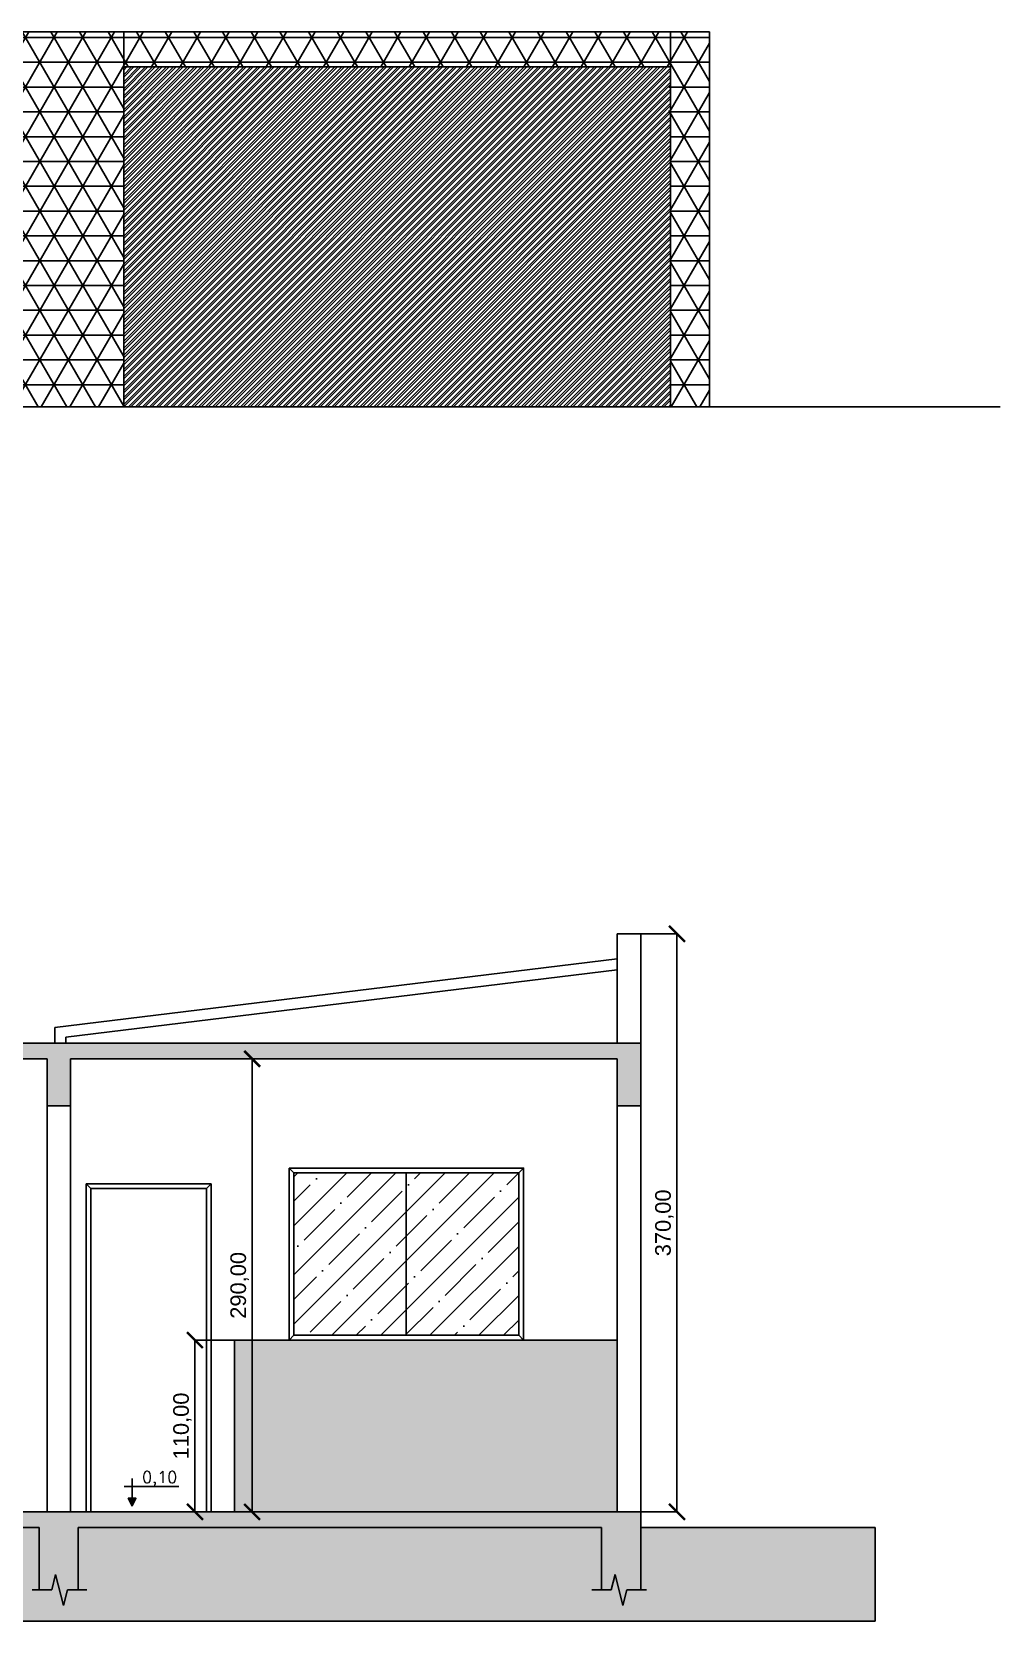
# Model space of a CAD drawing. Header units: metres. Extents: x 13415 to 21618, y 7657 to 10396.
# Drawn here: x 18054 to 18674, y 9079 to 10096 of the extents above; entities that cross this region are included whole.
import ezdxf

# ---------------------------------------------------------------- set-up
doc = ezdxf.new("R2010")
doc.units = ezdxf.units.M
doc.header["$LTSCALE"] = 0.2
for name, color, linetype in [('01', 1, 'Continuous'), ('02', 2, 'Continuous'), ('03', 3, 'Continuous'), ('04', 4, 'Continuous'), ('05', 5, 'Continuous'), ('06', 6, 'Continuous'), ('Block2', 2, 'Continuous'), ('cota', 140, 'Continuous')]:
    doc.layers.add(name, color=color, linetype=linetype)
doc.styles.add('ROMANS', font='romans.shx')
doc.styles.get("Standard").update_dxf_attribs({"font": 'arial.ttf'})
doc.dimstyles.new('Cotas Externas', dxfattribs={"dimtxt": 10, "dimasz": 10.2, "dimexe": 0.125, "dimexo": 0.0625, "dimgap": 2, "dimtad": 1, "dimzin": 1, "dimtxsty": 'Standard', "dimblk": 'ARCHTICK', "dimcen": 0.2, "dimclrd": 2, "dimclre": 2, "dimadec": 0, "dimazin": 0, "dimtfac": 1, "dimtmove": 0, "dimatfit": 3, "dimfxl": 1, "dimarcsym": 0})

# ---------------------------------------------------------------- blocks, each defined once
blk = doc.blocks.new('_ArchTick')
at = {"color": 0, "linetype": 'ByBlock', "const_width": 0.15}
blk.add_lwpolyline([(-0.5, -0.5), (0.5, 0.5)], dxfattribs=at)
blk = doc.blocks.new('*D246')
at = {"layer": '04', "color": 2, "lineweight": -2, "transparency": 16777216}
for p, q in [((18443.9, 9518.5), (18467.1, 9518.5)), ((18467, 9518.5), (18467, 9148.5)), ((18443.9, 9148.5), (18467.1, 9148.5))]:
    blk.add_line(p, q, dxfattribs=at)
at = {"layer": 'Defpoints', "color": 0, "transparency": 16777216}
for p in [(18443.8, 9518.5), (18443.8, 9148.5), (18467, 9148.5)]:
    blk.add_point(p, dxfattribs=at)
at = {"layer": '04', "color": 2, "lineweight": -2, "transparency": 16777216, "xscale": 10.2, "yscale": 10.2, "zscale": 10.2}
for p, rotation in [((18467, 9518.5), 90), ((18467, 9148.5), 270)]:
    blk.add_blockref('_ArchTick', p, dxfattribs=dict(at, rotation=rotation))
at = {"layer": '04', "color": 0, "transparency": 16777216, "insert": (18459, 9333.5), "char_height": 10, "attachment_point": 5, "rotation": 90}
blk.add_mtext('370,00', dxfattribs=at)
blk = doc.blocks.new('*X89')
at = {"color": 0}
for p, q in [((34.612, 17.307), (34.546, 17.374)), ((34.549, 17.366), (34.556, 17.374)), ((34.555, 17.354), (34.574, 17.374)), ((34.561, 17.343), (34.592, 17.374)), ((34.606, 17.296), (34.562, 17.34)), ((34.618, 17.319), (34.563, 17.374)), ((34.566, 17.331), (34.609, 17.374)), ((34.572, 17.319), (34.627, 17.374)), ((34.578, 17.307), (34.645, 17.374)), ((34.6, 17.284), (34.58, 17.304)), ((34.624, 17.331), (34.581, 17.374)), ((34.584, 17.295), (34.628, 17.339)), ((34.59, 17.284), (34.61, 17.304)), ((34.63, 17.343), (34.599, 17.374)), ((34.636, 17.355), (34.616, 17.374)), ((34.641, 17.366), (34.634, 17.374))]:
    blk.add_line(p, q, dxfattribs=at)
blk = doc.blocks.new('Cotanivel02')
at = {"layer": 'Block2'}
blk.add_line((-5, 12.5), (30, 12.5), dxfattribs=at)
blk.add_lwpolyline([(0, 5), (-2.5, 5), (0, 0), (2.5, 5), (0, 5), (0, 17.5)], dxfattribs=at)
at = {"layer": 'Block2', "xscale": 50, "yscale": 50, "zscale": 50}
blk.add_blockref('*X89', (-1729.8, -863.7), dxfattribs=at)
at = {"layer": 'Block2', "style": 'ROMANS', "flags": 4}
blk.add_attdef('NIVEL', (6.4, 14.7), '', height=7.5, dxfattribs=at)
blk = doc.blocks.new('*D247')
at = {"layer": '04', "color": 2, "linetype": 'ByBlock', "lineweight": -2, "transparency": 16777216}
for p, q in [((18078.9, 9438.5), (18195.2, 9438.5)), ((18195.1, 9438.5), (18195.1, 9148.5)), ((18078.9, 9148.5), (18195.2, 9148.5))]:
    blk.add_line(p, q, dxfattribs=at)
at = {"layer": 'Defpoints', "color": 0, "linetype": 'ByBlock', "transparency": 16777216}
for p in [(18078.8, 9438.5), (18078.8, 9148.5), (18195.1, 9148.5)]:
    blk.add_point(p, dxfattribs=at)
at = {"layer": '04', "color": 2, "linetype": 'ByBlock', "lineweight": -2, "transparency": 16777216, "xscale": 10.2, "yscale": 10.2, "zscale": 10.2}
for p, rotation in [((18195.1, 9438.5), 90), ((18195.1, 9148.5), 270)]:
    blk.add_blockref('_ArchTick', p, dxfattribs=dict(at, rotation=rotation))
at = {"layer": '04', "color": 0, "linetype": 'ByBlock', "transparency": 16777216, "insert": (18187.1, 9293.5), "char_height": 10, "attachment_point": 5, "rotation": 90}
blk.add_mtext('290,00', dxfattribs=at)
blk = doc.blocks.new('*D256')
at = {"layer": '04', "color": 2, "linetype": 'ByBlock', "lineweight": -2, "transparency": 16777216}
for p, q in [((18183.7, 9258.5), (18158.4, 9258.5)), ((18158.5, 9258.5), (18158.5, 9148.5)), ((18183.7, 9148.5), (18158.4, 9148.5))]:
    blk.add_line(p, q, dxfattribs=at)
at = {"layer": 'Defpoints', "color": 0, "linetype": 'ByBlock', "transparency": 16777216}
for p in [(18183.8, 9258.5), (18158.5, 9148.5), (18183.8, 9148.5)]:
    blk.add_point(p, dxfattribs=at)
at = {"layer": '04', "color": 2, "linetype": 'ByBlock', "lineweight": -2, "transparency": 16777216, "xscale": 10.2, "yscale": 10.2, "zscale": 10.2}
for p, rotation in [((18158.5, 9258.5), 90), ((18158.5, 9148.5), 270)]:
    blk.add_blockref('_ArchTick', p, dxfattribs=dict(at, rotation=rotation))
at = {"layer": '04', "color": 0, "linetype": 'ByBlock', "transparency": 16777216, "insert": (18150.5, 9203.5), "char_height": 10, "attachment_point": 5, "rotation": 90}
blk.add_mtext('110,00', dxfattribs=at)

msp = doc.modelspace()

# ---------------------------------------------------------------- hatches: boundary and pattern name
at = {"layer": '01'}
h = msp.add_hatch(dxfattribs=at)
h.set_pattern_fill('AR-CONC', color=256, scale=0.1)
h.set_pattern_definition([(50, (-6806.049, 3562.744), (18.218467, -1.5939086), [1.905, -20.955]), (355, (-6806.049, 3562.744), (-3.524342, 19.105685), [1.524, -16.764058]), (100.451445, (-6804.53, 3562.611), (14.694125, 17.511775), [1.619001, -17.809024]), (46.1842, (-6806.049, 3567.824), (27.107904, -4.204233), [2.8575, -31.4325]), (96.63556, (-6803.79, 3567.474), (23.740413, 24.742612), [2.428502, -26.71356]), (351.18415, (-6806.05, 3567.824), (23.740413, 24.742612), [2.285997, -25.145973]), (21, (-6803.509, 3566.554), (15.161439, -10.22652), [1.905, -20.955]), (326, (-6803.509, 3566.554), (6.180203, 18.418797), [1.524, -16.764]), (71.451445, (-6802.245, 3565.702), (21.341642, 8.192277), [1.619001, -17.808994]), (37.5, (-6806.049, 3562.744), (0.3088603, 8.4555039), [0, -16.5608, 0, -17.018, 0, -16.8275]), (7.5, (-6806.049, 3562.744), (6.6819663, 10.0180575), [0, -9.7028, 0, -16.1798, 0, -6.4135]), (327.5, (-6811.713, 3562.744), (13.5590595, -0.5728744), [0, -6.35, 0, -19.812, 0, -26.289]), (317.5, (-6814.253, 3562.744), (14.812918, 2.542649), [0, -8.255, 0, -13.1572, 0, -18.669])])
h.paths.add_polyline_path([(18078.794, 9438.521), (18428.794, 9438.521), (18428.794, 9408.521), (18443.794, 9408.521), (18443.794, 9448.521), (17673.794, 9448.521), (17673.794, 9408.521), (17688.794, 9408.521), (17688.794, 9438.521), (17948.794, 9438.521), (17948.794, 9408.521), (17963.794, 9408.521), (17963.794, 9438.521), (18063.794, 9438.521), (18063.794, 9408.521), (18078.794, 9408.521)])
h = msp.add_hatch(dxfattribs=at)
h.set_pattern_fill('ANSI35', color=256, scale=3.5)
h.set_pattern_definition([(45, (-7207.099, 4709.964), (-15.715448, 15.715448), []), (45, (-7191.383, 4709.964), (-15.715448, 15.715448), [27.78125, -5.55625, 0, -5.55625])])
h.paths.add_polyline_path([(18293.794, 9365.521), (18221.794, 9365.521), (18221.794, 9261.521), (18293.794, 9261.521)])
h.paths.add_polyline_path([(18365.794, 9365.521), (18293.794, 9365.521), (18293.794, 9261.521), (18365.794, 9261.521)])
at = {"layer": '02', "true_color": 0xfdca91}
h = msp.add_hatch(dxfattribs=at)
h.set_pattern_fill('NET3', color=31, scale=5)
h.set_pattern_definition([(0, (-6513.428, 2853.256), (0, 15.875), []), (60, (-6513.428, 2853.256), (-13.748153, 7.9375), []), (120, (-6513.428, 2853.256), (-13.748153, -7.9375), [])])
h.paths.add_polyline_path([(18112.879, 10073.415), (18112.879, 10095.915), (17677.34, 10095.915), (17677.34, 10073.415), (17677.34, 9855.915), (18112.879, 9855.915)])
h.paths.add_polyline_path([(17597.34, 10073.415), (17597.34, 10095.915), (17487.846, 10095.915), (17487.846, 9855.915), (17597.34, 9855.915)])
h.paths.add_polyline_path([(17677.34, 10095.915), (17597.34, 10095.915), (17597.34, 10073.415), (17677.34, 10073.415)])
h.paths.add_polyline_path([(18462.879, 10095.915), (18112.879, 10095.915), (18112.879, 10073.415), (18462.879, 10073.415)])
h.paths.add_polyline_path([(18487.846, 10095.915), (18462.879, 10095.915), (18462.879, 10073.415), (18462.879, 9855.915), (18487.846, 9855.915)])
h.paths.add_polyline_path([(18462.879, 10032.222), (18462.879, 10074.179), (18461.883, 10074.179), (18461.883, 10032.222)])
at = {"layer": '02', "true_color": 0xfed4aa}
h = msp.add_hatch(dxfattribs=at)
h.set_pattern_fill('STEEL', color=41)
h.set_pattern_definition([(45, (-6513.4284, 2853.2562), (-2.24506403, 2.24506403), []), (45, (-6513.4284, 2854.8437), (-2.24506403, 2.24506403), [])])
h.paths.add_polyline_path([(17677.34, 10073.415), (17597.34, 10073.415), (17597.34, 9855.915), (17677.34, 9855.915)])
h.paths.add_polyline_path([(18462.879, 10073.415), (18112.879, 10073.415), (18112.879, 9855.915), (18462.879, 9855.915)])
at = {"layer": '02', "true_color": 0x939598}
h = msp.add_hatch(color=252, dxfattribs=at)
h.dxf.hatch_style = 1
h.paths.add_polyline_path([(18183.794, 9258.521), (18183.794, 9148.521), (18428.794, 9148.521), (18428.794, 9258.521)])
h.paths.add_polyline_path([(18118.249, 9157.276), (18120.749, 9157.276), (18118.249, 9152.276), (18115.749, 9157.276)], flags=17)
h.paths.add_polyline_path([(18123.487, 9163.361), (18150.809, 9163.361), (18150.809, 9176.754), (18123.487, 9176.754)], flags=9)
at = {"layer": '02'}
h = msp.add_hatch(dxfattribs=at)
h.set_pattern_fill('AR-CONC', color=1, scale=0.1)
h.set_pattern_definition([(50, (-6513.428, 2853.256), (18.218467, -1.5939086), [1.905, -20.955]), (355, (-6513.428, 2853.256), (-3.524342, 19.105685), [1.524, -16.764058]), (100.451445, (-6511.91, 2853.123), (14.694125, 17.511775), [1.619001, -17.809024]), (46.1842, (-6513.428, 2858.336), (27.107904, -4.204233), [2.8575, -31.4325]), (96.63556, (-6511.17, 2857.986), (23.740413, 24.742612), [2.428502, -26.71356]), (351.18415, (-6513.428, 2858.336), (23.740413, 24.742612), [2.285997, -25.145973]), (21, (-6510.888, 2857.066), (15.161439, -10.22652), [1.905, -20.955]), (326, (-6510.888, 2857.066), (6.180203, 18.418797), [1.524, -16.764]), (71.451445, (-6509.625, 2856.214), (21.341642, 8.192277), [1.619001, -17.808994]), (37.5, (-6513.4284, 2853.256), (0.3088603, 8.4555039), [0, -16.5608, 0, -17.018, 0, -16.8275]), (7.5, (-6513.428, 2853.256), (6.6819663, 10.0180575), [0, -9.7028, 0, -16.1798, 0, -6.4135]), (327.5, (-6519.0926, 2853.256), (13.5590595, -0.5728744), [0, -6.35, 0, -19.812, 0, -26.289]), (317.5, (-6521.633, 2853.256), (14.812918, 2.542649), [0, -8.255, 0, -13.1572, 0, -18.669])])
h.paths.add_polyline_path([(17698.794, 9138.521), (17943.794, 9138.521), (17943.794, 9098.521), (17950.801, 9098.521), (17953.301, 9108.521), (17958.301, 9088.521), (17960.801, 9098.521), (17968.794, 9098.521), (17968.794, 9138.521), (18058.794, 9138.521), (18058.794, 9098.521), (18066.807, 9098.521), (18069.307, 9108.521), (18074.307, 9088.521), (18076.807, 9098.521), (18083.794, 9098.521), (18083.794, 9138.521), (18418.794, 9138.521), (18418.794, 9098.521), (18424.953, 9098.521), (18427.453, 9108.521), (18432.453, 9088.521), (18434.953, 9098.521), (18443.794, 9098.521), (18443.794, 9148.521), (18428.794, 9148.521), (17778.794, 9148.521), (17778.794, 9146.521), (17688.794, 9146.521), (17688.794, 9148.521), (17673.794, 9148.521), (17673.794, 9138.521), (17458.794, 9138.521), (17443.808, 9138.521), (17443.794, 9098.521), (17450.242, 9098.521), (17452.742, 9108.521), (17457.742, 9088.521), (17460.242, 9098.521), (17468.794, 9098.521), (17468.794, 9128.521), (17673.794, 9128.521), (17673.794, 9098.521), (17681.176, 9098.521), (17683.676, 9108.521), (17688.676, 9088.521), (17691.176, 9098.521), (17698.794, 9098.521)])
at = {"layer": '06'}
h = msp.add_hatch(dxfattribs=at)
h.set_pattern_fill('EARTH', color=1, scale=3, angle=45)
h.set_pattern_definition([(45, (-6806.049, 3562.744), (0, 26.940768), [19.05, -19.05]), (45, (-6811.1, 3567.795), (0, 26.940768), [19.05, -19.05]), (45, (-6816.152, 3572.847), (0, 26.940768), [19.05, -19.05]), (135, (-6816.152, 3576.214), (-26.940768, 0), [19.05, -19.05]), (135, (-6811.1, 3581.266), (-26.940768, 0), [19.05, -19.05]), (135, (-6806.049, 3586.317), (-26.940768, 0), [19.05, -19.05])])
h.paths.add_polyline_path([(18593.794, 9078.521), (18593.794, 9138.521), (18443.794, 9138.521), (18443.794, 9098.521), (18434.953, 9098.521), (18432.453, 9088.521), (18427.453, 9108.521), (18424.953, 9098.521), (18418.794, 9098.521), (18418.794, 9138.521), (18083.794, 9138.521), (18083.794, 9098.521), (18076.807, 9098.521), (18074.307, 9088.521), (18069.307, 9108.521), (18066.807, 9098.521), (18058.794, 9098.521), (18058.794, 9138.521), (17968.794, 9138.521), (17968.794, 9098.521), (17960.801, 9098.521), (17958.301, 9088.521), (17953.301, 9108.521), (17950.801, 9098.521), (17943.794, 9098.521), (17943.794, 9138.521), (17698.794, 9138.521), (17698.794, 9098.521), (17691.176, 9098.521), (17688.676, 9088.521), (17683.676, 9108.521), (17681.176, 9098.521), (17673.794, 9098.521), (17673.794, 9128.521), (17468.794, 9128.521), (17468.794, 9098.521), (17460.242, 9098.521), (17457.742, 9088.521), (17452.742, 9108.521), (17450.242, 9098.521), (17443.794, 9098.521), (17443.794, 9138.521), (17308.794, 9138.521), (17308.794, 9078.521)])

# ---------------------------------------------------------------- linework, layer by layer
at = {"layer": '01'}
for p, q in [((18183.794, 9148.521), (18183.794, 9258.521)), ((18428.794, 9258.521), (18183.794, 9258.521)), ((18428.794, 9148.521), (18428.794, 9258.521)), ((18443.794, 9138.521), (18593.794, 9138.521)), ((18593.794, 9138.521), (18593.794, 9078.521)), ((18593.794, 9078.521), (17308.794, 9078.521))]:
    msp.add_line(p, q, dxfattribs=at)
at = {"layer": '02'}
for p, q in [((18218.794, 9368.521), (18221.794, 9365.521)), ((18293.794, 9365.521), (18293.794, 9261.521)), ((18365.794, 9365.521), (18368.794, 9368.521)), ((18091.794, 9355.521), (18088.794, 9358.521)), ((18165.794, 9355.521), (18091.794, 9355.521)), ((18091.794, 9148.521), (18091.794, 9355.521)), ((18165.794, 9355.521), (18168.794, 9358.521)), ((18165.794, 9148.521), (18165.794, 9355.521)), ((18218.794, 9258.521), (18221.794, 9261.521)), ((18365.794, 9261.521), (18368.794, 9258.521)), ((18088.794, 9148.521), (18091.794, 9148.521))]:
    msp.add_line(p, q, dxfattribs=at)
for points in [[(18218.794, 9368.521), (18368.794, 9368.521), (18368.794, 9258.521), (18218.794, 9258.521)], [(18221.794, 9365.521), (18365.794, 9365.521), (18365.794, 9261.521), (18221.794, 9261.521)]]:
    msp.add_lwpolyline(points, close=True, dxfattribs=at)
at = {"layer": '03'}
for p, q in [((18068.794, 9458.521), (18428.794, 9502.521)), ((18075.794, 9452.324), (18428.794, 9495.469)), ((18068.794, 9448.521), (18068.794, 9458.521)), ((18075.794, 9448.521), (18075.794, 9452.324))]:
    msp.add_line(p, q, dxfattribs=at)
at = {"layer": '04'}
for p, q in [((18487.846, 10095.915), (17487.846, 10095.915)), ((18112.879, 10073.415), (18112.879, 10095.915)), ((18462.879, 10073.415), (18462.879, 10095.915)), ((18487.846, 9855.915), (18487.846, 10095.915)), ((18112.879, 9855.915), (18112.879, 10073.415)), ((18462.879, 10073.415), (18112.879, 10073.415)), ((18462.879, 9855.915), (18462.879, 10073.415)), ((18428.794, 9448.521), (18428.794, 9518.521)), ((18428.794, 9518.521), (18443.794, 9518.521)), ((18443.794, 9518.521), (18443.794, 9448.521)), ((18428.794, 9448.521), (18428.794, 9502.521))]:
    msp.add_line(p, q, dxfattribs=at)
at = {"layer": '05'}
for p, q in [((18063.794, 9408.521), (18063.794, 9148.521)), ((18078.794, 9408.521), (18078.794, 9148.521)), ((18428.794, 9148.521), (18428.794, 9408.521)), ((18443.794, 9148.521), (18443.794, 9408.521))]:
    msp.add_line(p, q, dxfattribs=at)
at = {"layer": '06'}
for p, q in [((17308.794, 9855.915), (18673.932, 9855.915)), ((17673.794, 9448.521), (18443.794, 9448.521)), ((18443.794, 9448.521), (18443.794, 9408.521)), ((17963.794, 9438.521), (18063.794, 9438.521)), ((18063.794, 9438.521), (18063.794, 9408.521)), ((18078.794, 9438.521), (18428.794, 9438.521)), ((18078.794, 9438.521), (18078.794, 9408.521)), ((18428.794, 9438.521), (18428.794, 9408.521)), ((18078.794, 9408.521), (18063.794, 9408.521)), ((18443.794, 9408.521), (18428.794, 9408.521)), ((18428.794, 9148.521), (17778.794, 9148.521)), ((18443.794, 9148.521), (18428.794, 9148.521)), ((18443.794, 9148.521), (18443.794, 9098.521)), ((18058.794, 9138.521), (17968.794, 9138.521)), ((18058.794, 9138.521), (18058.794, 9098.521)), ((18418.794, 9138.521), (18083.794, 9138.521)), ((18083.794, 9138.521), (18083.794, 9098.521)), ((18418.794, 9098.521), (18418.794, 9138.521)), ((18069.307, 9108.521), (18066.807, 9098.521)), ((18069.307, 9108.521), (18074.307, 9088.521)), ((18427.453, 9108.521), (18424.953, 9098.521)), ((18427.453, 9108.521), (18432.453, 9088.521)), ((18066.807, 9098.521), (18054.307, 9098.521)), ((18074.307, 9088.521), (18076.807, 9098.521)), ((18089.307, 9098.521), (18076.807, 9098.521)), ((18424.953, 9098.521), (18412.453, 9098.521)), ((18432.453, 9088.521), (18434.953, 9098.521)), ((18447.453, 9098.521), (18434.953, 9098.521))]:
    msp.add_line(p, q, dxfattribs=at)
at = {"layer": '06', "color": 2}
for p, q in [((18088.794, 9148.521), (18088.794, 9358.521)), ((18168.794, 9358.521), (18088.794, 9358.521)), ((18168.794, 9148.521), (18168.794, 9358.521))]:
    msp.add_line(p, q, dxfattribs=at)

# ---------------------------------------------------------------- block references
at = {"layer": 'cota'}
ref = msp.add_blockref('Cotanivel02', (18118.249, 9152.276), dxfattribs=at)
ref.add_attrib('NIVEL', '0,10', (18124.648, 9167.022), dxfattribs={"layer": 'Block2', "height": 7.5, "style": 'ROMANS'})

# ---------------------------------------------------------------- dimensions: what is measured, and where the dimension line sits
at = {"layer": '04'}
dim = msp.add_linear_dim(base=(18466.973, 9148.521), p1=(18443.794, 9518.521), p2=(18443.794, 9148.521), angle=90, dimstyle='Cotas Externas', dxfattribs=at)
dim.commit()
dim.dimension.update_dxf_attribs({"geometry": '*D246', "text_midpoint": (18458.963, 9333.521)})
at = {"layer": '04', "linetype": 'ByBlock'}
for base, p1, p2, picture, middle in [((18195.122, 9148.521), (18078.794, 9438.521), (18078.794, 9148.521), '*D247', (18187.113, 9293.521)), ((18158.502, 9148.521), (18183.794, 9258.521), (18183.794, 9148.521), '*D256', (18150.493, 9203.521))]:
    dim = msp.add_linear_dim(base=base, p1=p1, p2=p2, angle=90, dimstyle='Cotas Externas', dxfattribs=at)
    dim.commit()
    dim.dimension.update_dxf_attribs({"geometry": picture, "text_midpoint": middle})

doc.saveas('drawing.dxf')
